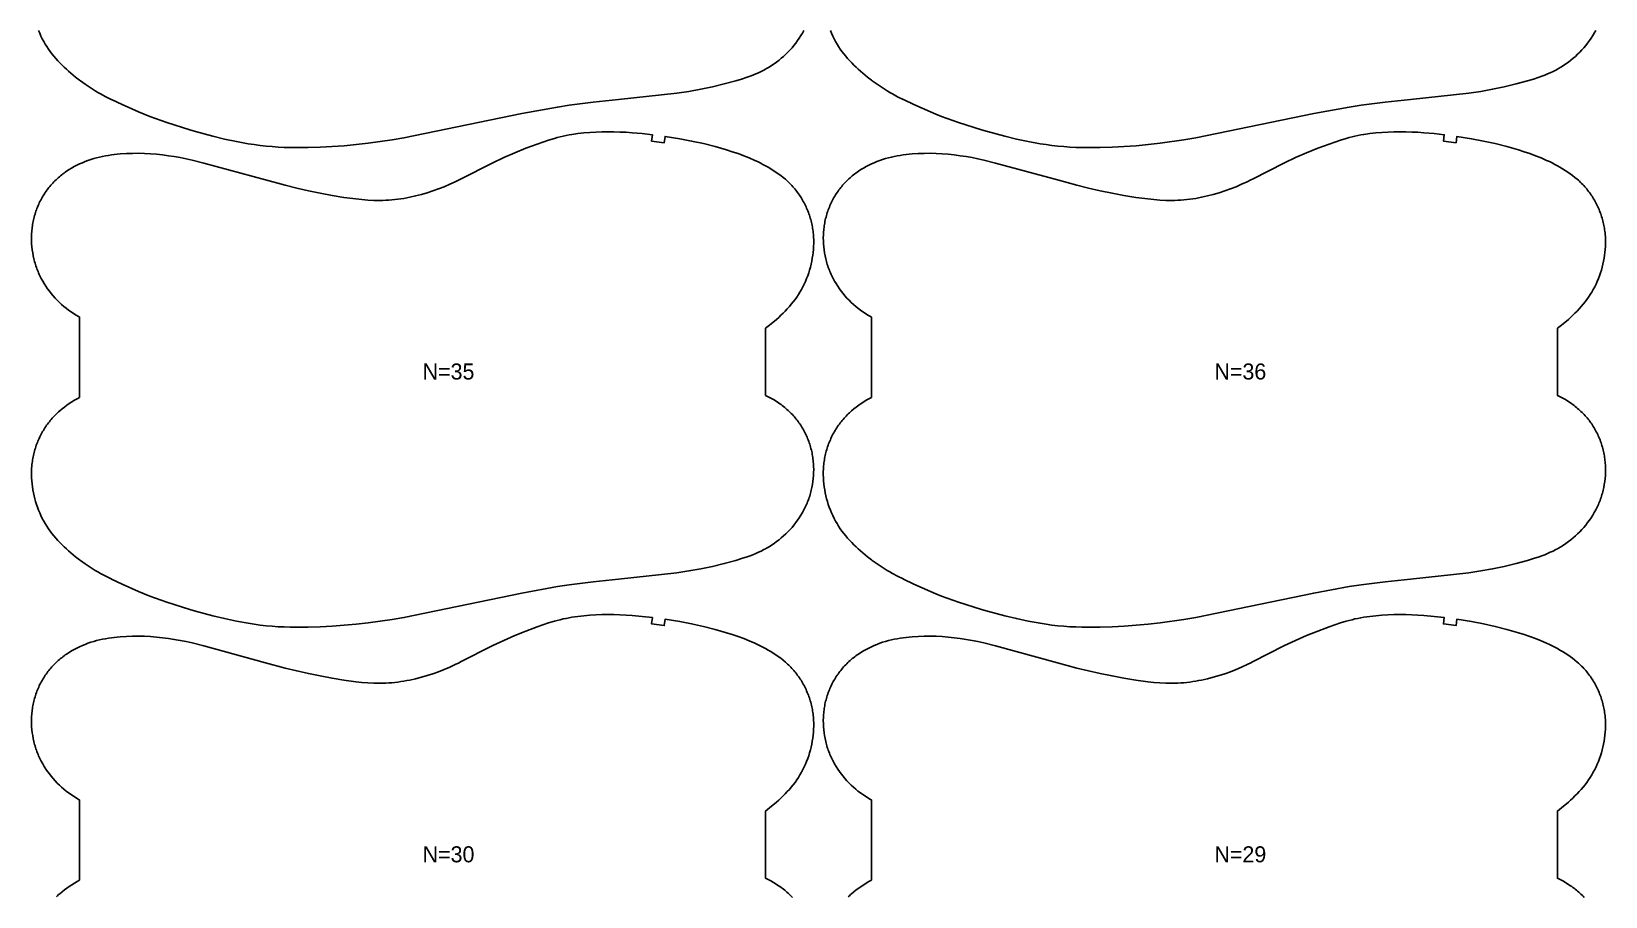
# Model space of a CAD drawing. Header units: inches. Extents: x 0 to 1973, y 0 to 1058.
# Drawn here: x 494.4 to 985.3, y 519.1 to 788.7 of the extents above; entities that cross this region are included whole.
import ezdxf

# ---------------------------------------------------------------- set-up
doc = ezdxf.new("R2010")
doc.units = ezdxf.units.IN

msp = doc.modelspace()

# ---------------------------------------------------------------- linework, layer by layer
at = {"layer": '1'}
for points in [[(735.3273, 789.0557), (734.8772, 788.232), (734.3994, 787.4238), (733.8947, 786.6319), (733.3642, 785.857), (732.8087, 785.0998), (732.2292, 784.3611), (731.6264, 783.6414), (731.0011, 782.9413), (730.3539, 782.2614), (729.6856, 781.6022), (728.9969, 780.9644), (728.2885, 780.3484), (727.5611, 779.7549), (726.8155, 779.1843), (726.0525, 778.637), (725.2732, 778.1132), (724.4784, 777.6131), (723.6691, 777.1371), (723.3812, 776.979), (722.8462, 776.6853), (722.0106, 776.2581), (721.1633, 775.8555), (720.3053, 775.4776), (719.4376, 775.1224), (718.5615, 774.7878), (717.678, 774.4714), (715.8936, 773.8846), (714.0935, 773.344), (710.4707, 772.3528), (706.8221, 771.4701), (703.148, 770.6941), (699.4514, 770.0345), (695.7362, 769.4947), (677.5161, 767.5), (669.6072, 766.6341), (662.1517, 765.7389), (658.4425, 765.1584), (647.361, 763.1356), (610.5934, 755.5098), (606.8894, 754.895), (599.4507, 753.8612), (595.7198, 753.4382), (591.9806, 753.0961), (588.2349, 752.8327), (584.4849, 752.6436), (580.7316, 752.53), (576.9763, 752.5), (575.0989, 752.5254), (573.2225, 752.5838), (571.3477, 752.6788), (569.4751, 752.8119), (567.6058, 752.9839), (565.7406, 753.1953), (563.8802, 753.4463), (562.025, 753.7344), (558.3307, 754.4085), (554.6588, 755.1935), (551.0083, 756.0725), (545.6162, 757.528), (543.769, 758.068), (536.6119, 760.3419), (533.0624, 761.5707), (531.3019, 762.2225), (529.5558, 762.9095), (527.826, 763.6359), (522.6942, 765.9585), (519.398, 767.5), (519.2904, 767.5503), (517.6086, 768.3839), (515.9526, 769.2645), (515.1369, 769.7271), (514.3298, 770.205), (512.7412, 771.2038), (511.1857, 772.2554), (509.6625, 773.3545), (509.42, 773.5404), (508.1717, 774.4973), (506.7183, 775.6862), (506.0073, 776.2992), (505.3079, 776.9253), (504.6208, 777.5649), (503.9466, 778.2186), (503.2863, 778.8868), (502.6414, 779.57), (502.0134, 780.2684), (501.404, 780.9825), (500.8147, 781.7126), (500.2473, 782.4591), (499.7032, 783.2223), (499.1842, 784.0025), (498.6915, 784.8), (498.2254, 785.6138), (497.7858, 786.4428), (497.3726, 787.2858), (496.986, 788.1418), (496.6256, 789.0095)], [(982.2873, 789.0557), (981.8372, 788.232), (981.3594, 787.4238), (980.8547, 786.6319), (980.3242, 785.857), (979.7687, 785.0998), (979.1892, 784.3611), (978.5864, 783.6414), (977.9611, 782.9413), (977.3139, 782.2614), (976.6456, 781.6022), (975.9569, 780.9644), (975.2485, 780.3484), (974.5211, 779.7549), (973.7755, 779.1843), (973.0125, 778.637), (972.2332, 778.1132), (971.4384, 777.6131), (970.6291, 777.1371), (970.3412, 776.979), (969.8062, 776.6853), (968.9706, 776.2581), (968.1233, 775.8555), (967.2653, 775.4776), (966.3976, 775.1224), (965.5215, 774.7878), (964.638, 774.4714), (962.8536, 773.8846), (961.0535, 773.344), (957.4307, 772.3528), (953.7821, 771.4701), (950.108, 770.6941), (946.4114, 770.0345), (942.6962, 769.4947), (924.4761, 767.5), (916.5672, 766.6341), (909.1117, 765.7389), (905.4025, 765.1584), (894.321, 763.1356), (857.5534, 755.5098), (853.8494, 754.895), (846.4107, 753.8612), (842.6798, 753.4382), (838.9406, 753.0961), (835.1949, 752.8327), (831.4449, 752.6436), (827.6916, 752.53), (823.9363, 752.5), (822.0589, 752.5254), (820.1825, 752.5838), (818.3077, 752.6788), (816.4351, 752.8119), (814.5658, 752.9839), (812.7006, 753.1953), (810.8402, 753.4463), (808.985, 753.7344), (805.2907, 754.4085), (801.6188, 755.1935), (797.9683, 756.0725), (792.5762, 757.528), (790.729, 758.068), (783.5719, 760.3419), (780.0224, 761.5707), (778.2619, 762.2225), (776.5158, 762.9095), (774.786, 763.6359), (769.6542, 765.9585), (766.358, 767.5), (766.2504, 767.5503), (764.5686, 768.3839), (762.9126, 769.2645), (762.0969, 769.7271), (761.2898, 770.205), (759.7012, 771.2038), (758.1457, 772.2554), (756.6225, 773.3545), (756.38, 773.5404), (755.1317, 774.4973), (753.6783, 775.6862), (752.9673, 776.2992), (752.2679, 776.9253), (751.5808, 777.5649), (750.9066, 778.2186), (750.2463, 778.8868), (749.6014, 779.57), (748.9734, 780.2684), (748.364, 780.9825), (747.7747, 781.7126), (747.2073, 782.4591), (746.6632, 783.2223), (746.1442, 784.0025), (745.6515, 784.8), (745.1854, 785.6138), (744.7458, 786.4428), (744.3326, 787.2858), (743.946, 788.1418), (743.5856, 789.0095)], [(502.2009, 519.0021), (502.541, 519.3242), (502.887, 519.6401), (503.2386, 519.9499), (503.9577, 520.5517), (504.6964, 521.1305), (505.4528, 521.6873), (506.225, 522.2232), (507.0111, 522.7391), (507.8092, 523.2359), (508.6175, 523.7147), (509.42, 524.1673), (509.42, 549.1575), (509.1321, 549.3155), (508.3228, 549.7915), (507.528, 550.2916), (506.7486, 550.8154), (505.9857, 551.3627), (505.2401, 551.9333), (504.5127, 552.5268), (503.8043, 553.1428), (503.1155, 553.7806), (502.4472, 554.4398), (501.8001, 555.1197), (501.1747, 555.8198), (500.572, 556.5395), (499.9924, 557.2782), (499.437, 558.0354), (498.9064, 558.8103), (498.4017, 559.6023), (497.9239, 560.4104), (497.4739, 561.2341), (497.0525, 562.0726), (496.853, 562.4972), (496.6609, 562.9251), (496.4765, 563.3564), (496.2999, 563.7909), (496.1312, 564.2286), (495.9704, 564.6692), (495.8174, 565.1127), (495.6724, 565.5589), (495.5353, 566.0076), (495.4061, 566.4587), (495.2849, 566.9121), (495.1715, 567.3675), (494.9686, 568.2842), (494.7975, 569.2075), (494.6581, 570.1362), (494.5506, 571.0692), (494.4749, 572.0053), (494.4313, 572.9434), (494.42, 573.8822), (494.4413, 574.8208), (494.4642, 575.2896), (494.4953, 575.7578), (494.5347, 576.2255), (494.5823, 576.6923), (494.6383, 577.1582), (494.7026, 577.6231), (494.7753, 578.0867), (494.8564, 578.5489), (494.9459, 579.0097), (495.0439, 579.4687), (495.1502, 579.926), (495.2649, 580.3812), (495.3879, 580.8342), (495.5193, 581.2849), (495.659, 581.733), (495.807, 582.1785), (495.9633, 582.6211), (496.1278, 583.0606), (496.3005, 583.497), (496.4815, 583.9299), (496.6707, 584.3593), (496.8681, 584.785), (497.0736, 585.2068), (497.2872, 585.6246), (497.509, 586.0381), (497.7388, 586.4473), (497.9765, 586.8519), (498.2219, 587.252), (498.475, 587.6472), (498.7357, 588.0375), (499.0038, 588.4228), (499.2792, 588.8029), (499.5619, 589.1777), (499.8516, 589.5471), (500.1483, 589.9108), (500.4518, 590.2688), (500.7622, 590.621), (501.0791, 590.9671), (501.4026, 591.3072), (501.7324, 591.6409), (502.0686, 591.9683), (502.4108, 592.2892), (502.7591, 592.6037), (503.1131, 592.9116), (503.4727, 593.213), (503.8378, 593.5079), (504.2082, 593.7962), (504.5837, 594.0779), (504.9642, 594.3529), (505.3494, 594.6213), (506.1337, 595.1379), (506.9351, 595.6274), (507.7523, 596.0896), (508.5841, 596.5244), (509.4294, 596.932), (510.2872, 597.3127), (511.1563, 597.6667), (512.0358, 597.9944), (512.9246, 598.2961), (513.8217, 598.572), (514.7261, 598.8225), (515.6367, 599.0481), (516.5529, 599.2498), (517.4739, 599.429), (518.3992, 599.5868), (519.3281, 599.7246), (520.2599, 599.8436), (522.1296, 600.0304), (524.0037, 600.1558), (525.88, 600.2225), (527.757, 600.2314), (529.6332, 600.1839), (531.5073, 600.0813), (533.3782, 599.9276), (535.2452, 599.7269), (537.1075, 599.4837), (538.9643, 599.2012), (540.8144, 598.8798), (542.6569, 598.5186), (544.4906, 598.117), (548.1323, 597.205), (567.4383, 591.9409), (573.4921, 590.2902), (577.138, 589.3913), (580.7999, 588.5601), (584.4778, 587.8029), (588.1694, 587.1163), (591.8734, 586.5026), (595.5939, 585.9963), (597.4618, 585.7976), (599.3338, 585.647), (601.2086, 585.5549), (602.1465, 585.5342), (603.0846, 585.532), (604.0227, 585.5495), (604.9603, 585.5866), (605.8972, 585.6428), (606.8329, 585.7178), (607.7671, 585.8112), (608.6993, 585.9227), (609.6293, 586.0519), (610.5567, 586.1983), (611.481, 586.3617), (612.4022, 586.5415), (614.2346, 586.9486), (616.053, 587.4158), (617.8564, 587.9395), (619.6436, 588.5163), (621.4127, 589.146), (623.1616, 589.8287), (624.8881, 590.5644), (626.5916, 591.3514), (627.7924, 591.9409), (628.2766, 592.1786), (638.3037, 597.3141), (641.711, 598.8911), (645.16, 600.3764), (648.6392, 601.7877), (652.1512, 603.117), (653.9218, 603.7446), (655.7043, 604.336), (657.5011, 604.8787), (658.4055, 605.128), (659.3143, 605.3605), (660.2277, 605.5751), (661.1452, 605.7719), (662.0666, 605.9513), (662.9913, 606.1138), (664.849, 606.39), (666.7148, 606.6041), (668.5857, 606.7603), (670.46, 606.8644), (672.3366, 606.9225), (674.2143, 606.9409), (676.0919, 606.9245), (677.9687, 606.8737), (679.8441, 606.7879), (681.7172, 606.6663), (684.9064, 606.3795), (688.0885, 606.0149), (687.8426, 604.0301), (691.7716, 603.5084), (692.0537, 605.4884), (696.6122, 604.7713), (700.3012, 604.0712), (703.9673, 603.2599), (707.6064, 602.3362), (711.2143, 601.2957), (713.0049, 600.729), (714.7831, 600.1258), (716.5457, 599.4798), (718.2892, 598.7849), (720.0098, 598.0354), (720.8603, 597.6387), (721.7035, 597.2266), (722.5388, 596.7987), (723.3657, 596.3544), (724.1836, 595.8931), (724.992, 595.4143), (725.7901, 594.9175), (726.5762, 594.4016), (727.3483, 593.8657), (728.1047, 593.3089), (728.8434, 592.7301), (729.5625, 592.1283), (729.9141, 591.8185), (730.2601, 591.5026), (730.6003, 591.1805), (730.9343, 590.852), (731.2621, 590.5171), (731.5834, 590.1758), (731.8983, 589.8284), (732.2066, 589.475), (732.5082, 589.1158), (732.8032, 588.7509), (733.0913, 588.3804), (733.3726, 588.0045), (733.647, 587.6235), (733.9143, 587.2374), (734.1745, 586.8463), (734.4275, 586.4506), (734.6733, 586.0502), (734.9118, 585.6455), (735.1428, 585.2364), (735.3664, 584.8233), (735.5824, 584.4062), (735.7908, 583.9852), (735.9915, 583.5607), (736.1844, 583.1325), (736.3696, 582.7011), (736.5469, 582.2663), (736.7163, 581.8285), (736.8777, 581.3878), (737.0311, 580.9442), (737.1765, 580.498), (737.3137, 580.0492), (737.4427, 579.5981), (737.5634, 579.1447), (737.6758, 578.6893), (737.7799, 578.2319), (737.8756, 577.7727), (737.9627, 577.3119), (738.0415, 576.8495), (738.1119, 576.3858), (738.174, 575.9208), (738.2279, 575.4548), (738.2737, 574.9878), (738.3411, 574.0517), (738.3767, 573.1135), (738.3812, 572.1745), (738.3549, 571.2358), (738.2985, 570.2985), (738.2125, 569.3637), (738.0973, 568.4323), (737.9534, 567.505), (737.7811, 566.5824), (737.581, 565.6653), (737.3533, 564.7544), (737.0986, 563.8504), (736.8172, 562.9541), (736.5095, 562.0662), (736.1755, 561.1879), (735.8152, 560.3202), (735.4285, 559.4642), (735.0154, 558.6212), (734.5758, 557.7922), (734.1097, 556.9784), (733.617, 556.1809), (733.0979, 555.4007), (732.5539, 554.6375), (731.9864, 553.891), (731.3972, 553.1609), (730.7877, 552.4468), (730.1598, 551.7484), (729.5148, 551.0652), (728.8545, 550.397), (728.1804, 549.7433), (727.4932, 549.1037), (726.7938, 548.4776), (724.6294, 546.6757), (724.6294, 546.6757), (723.3812, 545.7188), (723.3812, 524.7491), (724.217, 524.346), (725.0488, 523.9112), (725.8661, 523.449), (726.6675, 522.9595), (727.4517, 522.4429), (727.837, 522.1745), (728.2175, 521.8995), (728.593, 521.6178), (728.9634, 521.3295), (729.3285, 521.0346), (729.6881, 520.7332), (730.0421, 520.4252), (730.3903, 520.1108), (730.7326, 519.7899), (731.0687, 519.4625), (731.3986, 519.1288), (731.7221, 518.7887)], [(749.1609, 519.0021), (749.501, 519.3242), (749.847, 519.6401), (750.1986, 519.9499), (750.9177, 520.5517), (751.6564, 521.1305), (752.4128, 521.6873), (753.185, 522.2232), (753.9711, 522.7391), (754.7692, 523.2359), (755.5775, 523.7147), (756.38, 524.1673), (756.38, 549.1575), (756.0921, 549.3155), (755.2828, 549.7915), (754.488, 550.2916), (753.7086, 550.8154), (752.9457, 551.3627), (752.2001, 551.9333), (751.4727, 552.5268), (750.7643, 553.1428), (750.0755, 553.7806), (749.4072, 554.4398), (748.7601, 555.1197), (748.1347, 555.8198), (747.532, 556.5395), (746.9524, 557.2782), (746.397, 558.0354), (745.8664, 558.8103), (745.3617, 559.6023), (744.8839, 560.4104), (744.4339, 561.2341), (744.0125, 562.0726), (743.813, 562.4972), (743.6209, 562.9251), (743.4365, 563.3564), (743.2599, 563.7909), (743.0912, 564.2286), (742.9304, 564.6692), (742.7774, 565.1127), (742.6324, 565.5589), (742.4953, 566.0076), (742.3661, 566.4587), (742.2449, 566.9121), (742.1315, 567.3675), (741.9286, 568.2842), (741.7575, 569.2075), (741.6181, 570.1362), (741.5106, 571.0692), (741.4349, 572.0053), (741.3913, 572.9434), (741.38, 573.8822), (741.4013, 574.8208), (741.4242, 575.2896), (741.4553, 575.7578), (741.4947, 576.2255), (741.5423, 576.6923), (741.5983, 577.1582), (741.6626, 577.6231), (741.7353, 578.0867), (741.8164, 578.5489), (741.9059, 579.0097), (742.0039, 579.4687), (742.1102, 579.926), (742.2249, 580.3812), (742.3479, 580.8342), (742.4793, 581.2849), (742.619, 581.733), (742.767, 582.1785), (742.9233, 582.6211), (743.0878, 583.0606), (743.2605, 583.497), (743.4415, 583.9299), (743.6307, 584.3593), (743.8281, 584.785), (744.0336, 585.2068), (744.2472, 585.6246), (744.469, 586.0381), (744.6988, 586.4473), (744.9365, 586.8519), (745.1819, 587.252), (745.435, 587.6472), (745.6957, 588.0375), (745.9638, 588.4228), (746.2392, 588.8029), (746.5219, 589.1777), (746.8116, 589.5471), (747.1083, 589.9108), (747.4118, 590.2688), (747.7222, 590.621), (748.0391, 590.9671), (748.3626, 591.3072), (748.6924, 591.6409), (749.0286, 591.9683), (749.3708, 592.2892), (749.7191, 592.6037), (750.0731, 592.9116), (750.4327, 593.213), (750.7978, 593.5079), (751.1682, 593.7962), (751.5437, 594.0779), (751.9242, 594.3529), (752.3094, 594.6213), (753.0937, 595.1379), (753.8951, 595.6274), (754.7123, 596.0896), (755.5441, 596.5244), (756.3894, 596.932), (757.2472, 597.3127), (758.1163, 597.6667), (758.9958, 597.9944), (759.8846, 598.2961), (760.7817, 598.572), (761.6861, 598.8225), (762.5967, 599.0481), (763.5129, 599.2498), (764.4339, 599.429), (765.3592, 599.5868), (766.2881, 599.7246), (767.2199, 599.8436), (769.0896, 600.0304), (770.9637, 600.1558), (772.84, 600.2225), (774.717, 600.2314), (776.5932, 600.1839), (778.4673, 600.0813), (780.3382, 599.9276), (782.2052, 599.7269), (784.0675, 599.4837), (785.9243, 599.2012), (787.7744, 598.8798), (789.6169, 598.5186), (791.4506, 598.117), (795.0923, 597.205), (814.3983, 591.9409), (820.4521, 590.2902), (824.098, 589.3913), (827.7599, 588.5601), (831.4378, 587.8029), (835.1294, 587.1163), (838.8334, 586.5026), (842.5539, 585.9963), (844.4218, 585.7976), (846.2938, 585.647), (848.1686, 585.5549), (849.1065, 585.5342), (850.0446, 585.532), (850.9827, 585.5495), (851.9203, 585.5866), (852.8572, 585.6428), (853.7929, 585.7178), (854.7271, 585.8112), (855.6593, 585.9227), (856.5893, 586.0519), (857.5167, 586.1983), (858.441, 586.3617), (859.3622, 586.5415), (861.1946, 586.9486), (863.013, 587.4158), (864.8164, 587.9395), (866.6036, 588.5163), (868.3727, 589.146), (870.1216, 589.8287), (871.8481, 590.5644), (873.5516, 591.3514), (874.7524, 591.9409), (875.2366, 592.1786), (885.2637, 597.3141), (888.671, 598.8911), (892.12, 600.3764), (895.5992, 601.7877), (899.1112, 603.117), (900.8818, 603.7446), (902.6643, 604.336), (904.4611, 604.8787), (905.3655, 605.128), (906.2743, 605.3605), (907.1877, 605.5751), (908.1052, 605.7719), (909.0266, 605.9513), (909.9513, 606.1138), (911.809, 606.39), (913.6748, 606.6041), (915.5457, 606.7603), (917.42, 606.8644), (919.2966, 606.9225), (921.1743, 606.9409), (923.0519, 606.9245), (924.9287, 606.8737), (926.8041, 606.7879), (928.6772, 606.6663), (931.8664, 606.3795), (935.0485, 606.0149), (934.8026, 604.0301), (938.7316, 603.5084), (939.0137, 605.4884), (943.5722, 604.7713), (947.2612, 604.0712), (950.9273, 603.2599), (954.5664, 602.3362), (958.1743, 601.2957), (959.9649, 600.729), (961.7431, 600.1258), (963.5057, 599.4798), (965.2492, 598.7849), (966.9698, 598.0354), (967.8203, 597.6387), (968.6635, 597.2266), (969.4988, 596.7987), (970.3257, 596.3544), (971.1436, 595.8931), (971.952, 595.4143), (972.7501, 594.9175), (973.5362, 594.4016), (974.3083, 593.8657), (975.0647, 593.3089), (975.8034, 592.7301), (976.5225, 592.1283), (976.8741, 591.8185), (977.2201, 591.5026), (977.5603, 591.1805), (977.8943, 590.852), (978.2221, 590.5171), (978.5434, 590.1758), (978.8583, 589.8284), (979.1666, 589.475), (979.4682, 589.1158), (979.7632, 588.7509), (980.0513, 588.3804), (980.3326, 588.0045), (980.607, 587.6235), (980.8743, 587.2374), (981.1345, 586.8463), (981.3875, 586.4506), (981.6333, 586.0502), (981.8718, 585.6455), (982.1028, 585.2364), (982.3264, 584.8233), (982.5424, 584.4062), (982.7508, 583.9852), (982.9515, 583.5607), (983.1444, 583.1325), (983.3296, 582.7011), (983.5069, 582.2663), (983.6763, 581.8285), (983.8377, 581.3878), (983.9911, 580.9442), (984.1365, 580.498), (984.2737, 580.0492), (984.4027, 579.5981), (984.5234, 579.1447), (984.6358, 578.6893), (984.7399, 578.2319), (984.8356, 577.7727), (984.9227, 577.3119), (985.0015, 576.8495), (985.0719, 576.3858), (985.134, 575.9208), (985.1879, 575.4548), (985.2337, 574.9878), (985.3011, 574.0517), (985.3367, 573.1135), (985.3412, 572.1745), (985.3149, 571.2358), (985.2585, 570.2985), (985.1725, 569.3637), (985.0573, 568.4323), (984.9134, 567.505), (984.7411, 566.5824), (984.541, 565.6653), (984.3133, 564.7544), (984.0586, 563.8504), (983.7772, 562.9541), (983.4695, 562.0662), (983.1355, 561.1879), (982.7752, 560.3202), (982.3885, 559.4642), (981.9754, 558.6212), (981.5358, 557.7922), (981.0697, 556.9784), (980.577, 556.1809), (980.0579, 555.4007), (979.5139, 554.6375), (978.9464, 553.891), (978.3572, 553.1609), (977.7477, 552.4468), (977.1198, 551.7484), (976.4748, 551.0652), (975.8145, 550.397), (975.1404, 549.7433), (974.4532, 549.1037), (973.7538, 548.4776), (971.5894, 546.6757), (971.5894, 546.6757), (970.3412, 545.7188), (970.3412, 524.7491), (971.177, 524.346), (972.0088, 523.9112), (972.8261, 523.449), (973.6275, 522.9595), (974.4117, 522.4429), (974.797, 522.1745), (975.1775, 521.8995), (975.553, 521.6178), (975.9234, 521.3295), (976.2885, 521.0346), (976.6481, 520.7332), (977.0021, 520.4252), (977.3503, 520.1108), (977.6926, 519.7899), (978.0287, 519.4625), (978.3586, 519.1288), (978.6821, 518.7887)]]:
    msp.add_lwpolyline(points, dxfattribs=at)
for points in [[(724.6294, 697.1757), (723.3812, 696.2188), (723.3812, 675.2491), (724.217, 674.846), (725.0488, 674.4112), (725.8661, 673.949), (726.6675, 673.4595), (727.4517, 672.9429), (727.837, 672.6745), (728.2175, 672.3995), (728.593, 672.1178), (728.9634, 671.8295), (729.3285, 671.5346), (729.6881, 671.2332), (730.0421, 670.9252), (730.3903, 670.6108), (730.7326, 670.2899), (731.0687, 669.9625), (731.3986, 669.6288), (731.7221, 669.2887), (732.039, 668.9426), (732.3493, 668.5904), (732.6529, 668.2324), (732.9496, 667.8687), (733.2393, 667.4993), (733.5219, 667.1245), (733.7973, 666.7444), (734.0654, 666.3591), (734.3261, 665.9688), (734.5792, 665.5736), (734.8247, 665.1735), (735.0624, 664.7689), (735.2921, 664.3597), (735.5139, 663.9462), (735.7276, 663.5284), (735.9331, 663.1066), (736.1305, 662.6809), (736.3196, 662.2515), (736.5006, 661.8186), (736.6734, 661.3822), (736.8379, 660.9427), (736.9942, 660.5001), (737.1422, 660.0546), (737.2819, 659.6065), (737.4132, 659.1558), (737.5363, 658.7028), (737.651, 658.2476), (737.7573, 657.7903), (737.8552, 657.3313), (737.9447, 656.8705), (738.0258, 656.4083), (738.0985, 655.9447), (738.1628, 655.4798), (738.2188, 655.0139), (738.2665, 654.5471), (738.3059, 654.0794), (738.337, 653.6112), (738.3599, 653.1424), (738.3812, 652.2038), (738.3699, 651.265), (738.3263, 650.3269), (738.2506, 649.3908), (738.143, 648.4578), (738.0037, 647.5291), (737.8325, 646.6058), (737.6296, 645.6891), (737.5163, 645.2337), (737.395, 644.7803), (737.2658, 644.3292), (737.1287, 643.8805), (736.9837, 643.4343), (736.8308, 642.9908), (736.67, 642.5502), (736.5012, 642.1125), (736.3246, 641.678), (736.1402, 641.2467), (735.9482, 640.8188), (735.7486, 640.3942), (735.3273, 639.5557), (734.8772, 638.732), (734.3994, 637.9238), (733.8947, 637.1319), (733.3642, 636.357), (732.8087, 635.5998), (732.2292, 634.8611), (731.6264, 634.1414), (731.0011, 633.4413), (730.3539, 632.7614), (729.6856, 632.1022), (728.9969, 631.4644), (728.2885, 630.8484), (727.5611, 630.2549), (726.8155, 629.6843), (726.0525, 629.137), (725.2732, 628.6132), (724.4784, 628.1131), (723.6691, 627.6371), (723.3812, 627.479), (722.8462, 627.1853), (722.0106, 626.7581), (721.1633, 626.3555), (720.3053, 625.9776), (719.4376, 625.6224), (718.5615, 625.2878), (717.678, 624.9714), (715.8936, 624.3846), (714.0935, 623.844), (710.4707, 622.8528), (706.8221, 621.9701), (703.148, 621.1941), (699.4514, 620.5345), (695.7362, 619.9947), (677.5161, 618), (669.6072, 617.1341), (662.1517, 616.2389), (658.4425, 615.6584), (647.361, 613.6356), (610.5934, 606.0098), (606.8894, 605.395), (599.4507, 604.3612), (595.7198, 603.9382), (591.9806, 603.5961), (588.2349, 603.3327), (584.4849, 603.1436), (580.7316, 603.03), (576.9763, 603), (575.0989, 603.0254), (573.2225, 603.0838), (571.3477, 603.1788), (569.4751, 603.3119), (567.6058, 603.4839), (565.7406, 603.6953), (563.8802, 603.9463), (562.025, 604.2344), (558.3307, 604.9085), (554.6588, 605.6935), (551.0083, 606.5725), (545.6162, 608.028), (543.769, 608.568), (536.6119, 610.8419), (533.0624, 612.0707), (531.3019, 612.7225), (529.5558, 613.4095), (527.826, 614.1359), (522.6942, 616.4585), (519.398, 618), (519.2904, 618.0503), (517.6086, 618.8839), (515.9526, 619.7645), (515.1369, 620.2271), (514.3298, 620.705), (512.7412, 621.7038), (511.1857, 622.7554), (509.6625, 623.8545), (509.42, 624.0404), (508.1717, 624.9973), (506.7183, 626.1862), (506.0073, 626.7992), (505.3079, 627.4253), (504.6208, 628.0649), (503.9466, 628.7186), (503.2863, 629.3868), (502.6414, 630.07), (502.0134, 630.7684), (501.404, 631.4825), (500.8147, 632.2126), (500.2473, 632.9591), (499.7032, 633.7223), (499.1842, 634.5025), (498.6915, 635.3), (498.2254, 636.1138), (497.7858, 636.9428), (497.3726, 637.7858), (496.986, 638.6418), (496.6256, 639.5095), (496.2917, 640.3878), (495.984, 641.2757), (495.7026, 642.172), (495.4479, 643.076), (495.2202, 643.9869), (495.02, 644.904), (494.8478, 645.8266), (494.7038, 646.7539), (494.5887, 647.6853), (494.5027, 648.6201), (494.4463, 649.5574), (494.42, 650.4961), (494.4244, 651.4351), (494.46, 652.3733), (494.5274, 653.3094), (494.5732, 653.7764), (494.6271, 654.2424), (494.6893, 654.7074), (494.7597, 655.1711), (494.8384, 655.6335), (494.9256, 656.0943), (495.0212, 656.5535), (495.1253, 657.0109), (495.2377, 657.4663), (495.3585, 657.9197), (495.4875, 658.3708), (495.6247, 658.8196), (495.77, 659.2658), (495.9234, 659.7094), (496.0849, 660.1501), (496.2543, 660.5879), (496.4316, 661.0227), (496.6167, 661.4541), (496.8097, 661.8823), (497.0104, 662.3068), (497.2188, 662.7278), (497.4348, 663.1449), (497.6583, 663.558), (497.8894, 663.9671), (498.1278, 664.3718), (498.3736, 664.7722), (498.6266, 665.1679), (498.8869, 665.559), (499.1542, 665.9451), (499.4285, 666.3261), (499.7098, 666.702), (499.998, 667.0724), (500.2929, 667.4374), (500.5946, 667.7966), (500.9029, 668.15), (501.2177, 668.4974), (501.5391, 668.8387), (501.8668, 669.1736), (502.2009, 669.5021), (502.541, 669.8242), (502.887, 670.1401), (503.2386, 670.4499), (503.9577, 671.0517), (504.6964, 671.6305), (505.4528, 672.1873), (506.225, 672.7232), (507.0111, 673.2391), (507.8092, 673.7359), (508.6175, 674.2147), (509.42, 674.6673), (509.42, 699.6575), (509.1321, 699.8155), (508.3228, 700.2915), (507.528, 700.7916), (506.7486, 701.3154), (505.9857, 701.8627), (505.2401, 702.4333), (504.5127, 703.0268), (503.8043, 703.6428), (503.1155, 704.2806), (502.4472, 704.9398), (501.8001, 705.6197), (501.1747, 706.3198), (500.572, 707.0395), (499.9924, 707.7782), (499.437, 708.5354), (498.9064, 709.3103), (498.4017, 710.1023), (497.9239, 710.9104), (497.4739, 711.7341), (497.0525, 712.5726), (496.853, 712.9972), (496.6609, 713.4251), (496.4765, 713.8564), (496.2999, 714.2909), (496.1312, 714.7286), (495.9704, 715.1692), (495.8174, 715.6127), (495.6724, 716.0589), (495.5353, 716.5076), (495.4061, 716.9587), (495.2849, 717.4121), (495.1715, 717.8675), (494.9686, 718.7842), (494.7975, 719.7075), (494.6581, 720.6362), (494.5506, 721.5692), (494.4749, 722.5053), (494.4313, 723.4434), (494.42, 724.3822), (494.4413, 725.3208), (494.4642, 725.7896), (494.4953, 726.2578), (494.5347, 726.7255), (494.5823, 727.1923), (494.6383, 727.6582), (494.7026, 728.1231), (494.7753, 728.5867), (494.8564, 729.0489), (494.9459, 729.5097), (495.0439, 729.9687), (495.1502, 730.426), (495.2649, 730.8812), (495.3879, 731.3342), (495.5193, 731.7849), (495.659, 732.233), (495.807, 732.6785), (495.9633, 733.1211), (496.1278, 733.5606), (496.3005, 733.997), (496.4815, 734.4299), (496.6707, 734.8593), (496.8681, 735.285), (497.0736, 735.7068), (497.2872, 736.1246), (497.509, 736.5381), (497.7388, 736.9473), (497.9765, 737.3519), (498.2219, 737.752), (498.475, 738.1472), (498.7357, 738.5375), (499.0038, 738.9228), (499.2792, 739.3029), (499.5619, 739.6777), (499.8516, 740.0471), (500.1483, 740.4108), (500.4518, 740.7688), (500.7622, 741.121), (501.0791, 741.4671), (501.4026, 741.8072), (501.7324, 742.1409), (502.0686, 742.4683), (502.4108, 742.7892), (502.7591, 743.1037), (503.1131, 743.4116), (503.4727, 743.713), (503.8378, 744.0079), (504.2082, 744.2962), (504.5837, 744.5779), (504.9642, 744.8529), (505.3494, 745.1213), (506.1337, 745.6379), (506.9351, 746.1274), (507.7523, 746.5896), (508.5841, 747.0244), (509.4294, 747.432), (510.2872, 747.8127), (511.1563, 748.1667), (512.0358, 748.4944), (512.9246, 748.7961), (513.8217, 749.072), (514.7261, 749.3225), (515.6367, 749.5481), (516.5529, 749.7498), (517.4739, 749.929), (518.3992, 750.0868), (519.3281, 750.2246), (520.2599, 750.3436), (522.1296, 750.5304), (524.0037, 750.6558), (525.88, 750.7225), (527.757, 750.7314), (529.6332, 750.6839), (531.5073, 750.5813), (533.3782, 750.4276), (535.2452, 750.2269), (537.1075, 749.9837), (538.9643, 749.7012), (540.8144, 749.3798), (542.6569, 749.0186), (544.4906, 748.617), (548.1323, 747.705), (567.4383, 742.4409), (573.4921, 740.7902), (577.138, 739.8913), (580.7999, 739.0601), (584.4778, 738.3029), (588.1694, 737.6163), (591.8734, 737.0026), (595.5939, 736.4963), (597.4618, 736.2976), (599.3338, 736.147), (601.2086, 736.0549), (602.1465, 736.0342), (603.0846, 736.032), (604.0227, 736.0495), (604.9603, 736.0866), (605.8972, 736.1428), (606.8329, 736.2178), (607.7671, 736.3112), (608.6993, 736.4227), (609.6293, 736.5519), (610.5567, 736.6983), (611.481, 736.8617), (612.4022, 737.0415), (614.2346, 737.4486), (616.053, 737.9158), (617.8564, 738.4395), (619.6436, 739.0163), (621.4127, 739.646), (623.1616, 740.3287), (624.8881, 741.0644), (626.5916, 741.8514), (627.7924, 742.4409), (628.2766, 742.6786), (638.3037, 747.8141), (641.711, 749.3911), (645.16, 750.8764), (648.6392, 752.2877), (652.1512, 753.617), (653.9218, 754.2446), (655.7043, 754.836), (657.5011, 755.3787), (658.4055, 755.628), (659.3143, 755.8605), (660.2277, 756.0751), (661.1452, 756.2719), (662.0666, 756.4513), (662.9913, 756.6138), (664.849, 756.89), (666.7148, 757.1041), (668.5857, 757.2603), (670.46, 757.3644), (672.3366, 757.4225), (674.2143, 757.4409), (676.0919, 757.4245), (677.9687, 757.3737), (679.8441, 757.2879), (681.7172, 757.1663), (684.9064, 756.8795), (688.0885, 756.5149), (687.8426, 754.5301), (691.7716, 754.0084), (692.0537, 755.9884), (696.6122, 755.2713), (700.3012, 754.5712), (703.9673, 753.7599), (707.6064, 752.8362), (711.2143, 751.7957), (713.0049, 751.229), (714.7831, 750.6258), (716.5457, 749.9798), (718.2892, 749.2849), (720.0098, 748.5354), (720.8603, 748.1387), (721.7035, 747.7266), (722.5388, 747.2987), (723.3657, 746.8544), (724.1836, 746.3931), (724.992, 745.9143), (725.7901, 745.4175), (726.5762, 744.9016), (727.3483, 744.3657), (728.1047, 743.8089), (728.8434, 743.2301), (729.5625, 742.6283), (729.9141, 742.3185), (730.2601, 742.0026), (730.6003, 741.6805), (730.9343, 741.352), (731.2621, 741.0171), (731.5834, 740.6758), (731.8983, 740.3284), (732.2066, 739.975), (732.5082, 739.6158), (732.8032, 739.2509), (733.0913, 738.8804), (733.3726, 738.5045), (733.647, 738.1235), (733.9143, 737.7374), (734.1745, 737.3463), (734.4275, 736.9506), (734.6733, 736.5502), (734.9118, 736.1455), (735.1428, 735.7364), (735.3664, 735.3233), (735.5824, 734.9062), (735.7908, 734.4852), (735.9915, 734.0607), (736.1844, 733.6325), (736.3696, 733.2011), (736.5469, 732.7663), (736.7163, 732.3285), (736.8777, 731.8878), (737.0311, 731.4442), (737.1765, 730.998), (737.3137, 730.5492), (737.4427, 730.0981), (737.5634, 729.6447), (737.6758, 729.1893), (737.7799, 728.7319), (737.8756, 728.2727), (737.9627, 727.8119), (738.0415, 727.3495), (738.1119, 726.8858), (738.174, 726.4208), (738.2279, 725.9548), (738.2737, 725.4878), (738.3411, 724.5517), (738.3767, 723.6135), (738.3812, 722.6745), (738.3549, 721.7358), (738.2985, 720.7985), (738.2125, 719.8637), (738.0973, 718.9323), (737.9534, 718.005), (737.7811, 717.0824), (737.581, 716.1653), (737.3533, 715.2544), (737.0986, 714.3504), (736.8172, 713.4541), (736.5095, 712.5662), (736.1755, 711.6879), (735.8152, 710.8202), (735.4285, 709.9642), (735.0154, 709.1212), (734.5758, 708.2922), (734.1097, 707.4784), (733.617, 706.6809), (733.0979, 705.9007), (732.5539, 705.1375), (731.9864, 704.391), (731.3972, 703.6609), (730.7877, 702.9468), (730.1598, 702.2484), (729.5148, 701.5652), (728.8545, 700.897), (728.1804, 700.2433), (727.4932, 699.6037), (726.7938, 698.9776), (724.6294, 697.1757)], [(971.5894, 697.1757), (970.3412, 696.2188), (970.3412, 675.2491), (971.177, 674.846), (972.0088, 674.4112), (972.8261, 673.949), (973.6275, 673.4595), (974.4117, 672.9429), (974.797, 672.6745), (975.1775, 672.3995), (975.553, 672.1178), (975.9234, 671.8295), (976.2885, 671.5346), (976.6481, 671.2332), (977.0021, 670.9252), (977.3503, 670.6108), (977.6926, 670.2899), (978.0287, 669.9625), (978.3586, 669.6288), (978.6821, 669.2887), (978.999, 668.9426), (979.3093, 668.5904), (979.6129, 668.2324), (979.9096, 667.8687), (980.1993, 667.4993), (980.4819, 667.1245), (980.7573, 666.7444), (981.0254, 666.3591), (981.2861, 665.9688), (981.5392, 665.5736), (981.7847, 665.1735), (982.0224, 664.7689), (982.2521, 664.3597), (982.4739, 663.9462), (982.6876, 663.5284), (982.8931, 663.1066), (983.0905, 662.6809), (983.2796, 662.2515), (983.4606, 661.8186), (983.6334, 661.3822), (983.7979, 660.9427), (983.9542, 660.5001), (984.1022, 660.0546), (984.2419, 659.6065), (984.3732, 659.1558), (984.4963, 658.7028), (984.611, 658.2476), (984.7173, 657.7903), (984.8152, 657.3313), (984.9047, 656.8705), (984.9858, 656.4083), (985.0585, 655.9447), (985.1228, 655.4798), (985.1788, 655.0139), (985.2265, 654.5471), (985.2659, 654.0794), (985.297, 653.6112), (985.3199, 653.1424), (985.3412, 652.2038), (985.3299, 651.265), (985.2863, 650.3269), (985.2106, 649.3908), (985.103, 648.4578), (984.9637, 647.5291), (984.7925, 646.6058), (984.5896, 645.6891), (984.4763, 645.2337), (984.355, 644.7803), (984.2258, 644.3292), (984.0887, 643.8805), (983.9437, 643.4343), (983.7908, 642.9908), (983.63, 642.5502), (983.4612, 642.1125), (983.2846, 641.678), (983.1002, 641.2467), (982.9082, 640.8188), (982.7086, 640.3942), (982.2873, 639.5557), (981.8372, 638.732), (981.3594, 637.9238), (980.8547, 637.1319), (980.3242, 636.357), (979.7687, 635.5998), (979.1892, 634.8611), (978.5864, 634.1414), (977.9611, 633.4413), (977.3139, 632.7614), (976.6456, 632.1022), (975.9569, 631.4644), (975.2485, 630.8484), (974.5211, 630.2549), (973.7755, 629.6843), (973.0125, 629.137), (972.2332, 628.6132), (971.4384, 628.1131), (970.6291, 627.6371), (970.3412, 627.479), (969.8062, 627.1853), (968.9706, 626.7581), (968.1233, 626.3555), (967.2653, 625.9776), (966.3976, 625.6224), (965.5215, 625.2878), (964.638, 624.9714), (962.8536, 624.3846), (961.0535, 623.844), (957.4307, 622.8528), (953.7821, 621.9701), (950.108, 621.1941), (946.4114, 620.5345), (942.6962, 619.9947), (924.4761, 618), (916.5672, 617.1341), (909.1117, 616.2389), (905.4025, 615.6584), (894.321, 613.6356), (857.5534, 606.0098), (853.8494, 605.395), (846.4107, 604.3612), (842.6798, 603.9382), (838.9406, 603.5961), (835.1949, 603.3327), (831.4449, 603.1436), (827.6916, 603.03), (823.9363, 603), (822.0589, 603.0254), (820.1825, 603.0838), (818.3077, 603.1788), (816.4351, 603.3119), (814.5658, 603.4839), (812.7006, 603.6953), (810.8402, 603.9463), (808.985, 604.2344), (805.2907, 604.9085), (801.6188, 605.6935), (797.9683, 606.5725), (792.5762, 608.028), (790.729, 608.568), (783.5719, 610.8419), (780.0224, 612.0707), (778.2619, 612.7225), (776.5158, 613.4095), (774.786, 614.1359), (769.6542, 616.4585), (766.358, 618), (766.2504, 618.0503), (764.5686, 618.8839), (762.9126, 619.7645), (762.0969, 620.2271), (761.2898, 620.705), (759.7012, 621.7038), (758.1457, 622.7554), (756.6225, 623.8545), (756.38, 624.0404), (755.1317, 624.9973), (753.6783, 626.1862), (752.9673, 626.7992), (752.2679, 627.4253), (751.5808, 628.0649), (750.9066, 628.7186), (750.2463, 629.3868), (749.6014, 630.07), (748.9734, 630.7684), (748.364, 631.4825), (747.7747, 632.2126), (747.2073, 632.9591), (746.6632, 633.7223), (746.1442, 634.5025), (745.6515, 635.3), (745.1854, 636.1138), (744.7458, 636.9428), (744.3326, 637.7858), (743.946, 638.6418), (743.5856, 639.5095), (743.2517, 640.3878), (742.944, 641.2757), (742.6626, 642.172), (742.4079, 643.076), (742.1802, 643.9869), (741.98, 644.904), (741.8078, 645.8266), (741.6638, 646.7539), (741.5487, 647.6853), (741.4627, 648.6201), (741.4063, 649.5574), (741.38, 650.4961), (741.3844, 651.4351), (741.42, 652.3733), (741.4874, 653.3094), (741.5332, 653.7764), (741.5871, 654.2424), (741.6493, 654.7074), (741.7197, 655.1711), (741.7984, 655.6335), (741.8856, 656.0943), (741.9812, 656.5535), (742.0853, 657.0109), (742.1977, 657.4663), (742.3185, 657.9197), (742.4475, 658.3708), (742.5847, 658.8196), (742.73, 659.2658), (742.8834, 659.7094), (743.0449, 660.1501), (743.2143, 660.5879), (743.3916, 661.0227), (743.5767, 661.4541), (743.7697, 661.8823), (743.9704, 662.3068), (744.1788, 662.7278), (744.3948, 663.1449), (744.6183, 663.558), (744.8494, 663.9671), (745.0878, 664.3718), (745.3336, 664.7722), (745.5866, 665.1679), (745.8469, 665.559), (746.1142, 665.9451), (746.3885, 666.3261), (746.6698, 666.702), (746.958, 667.0724), (747.2529, 667.4374), (747.5546, 667.7966), (747.8629, 668.15), (748.1777, 668.4974), (748.4991, 668.8387), (748.8268, 669.1736), (749.1609, 669.5021), (749.501, 669.8242), (749.847, 670.1401), (750.1986, 670.4499), (750.9177, 671.0517), (751.6564, 671.6305), (752.4128, 672.1873), (753.185, 672.7232), (753.9711, 673.2391), (754.7692, 673.7359), (755.5775, 674.2147), (756.38, 674.6673), (756.38, 699.6575), (756.0921, 699.8155), (755.2828, 700.2915), (754.488, 700.7916), (753.7086, 701.3154), (752.9457, 701.8627), (752.2001, 702.4333), (751.4727, 703.0268), (750.7643, 703.6428), (750.0755, 704.2806), (749.4072, 704.9398), (748.7601, 705.6197), (748.1347, 706.3198), (747.532, 707.0395), (746.9524, 707.7782), (746.397, 708.5354), (745.8664, 709.3103), (745.3617, 710.1023), (744.8839, 710.9104), (744.4339, 711.7341), (744.0125, 712.5726), (743.813, 712.9972), (743.6209, 713.4251), (743.4365, 713.8564), (743.2599, 714.2909), (743.0912, 714.7286), (742.9304, 715.1692), (742.7774, 715.6127), (742.6324, 716.0589), (742.4953, 716.5076), (742.3661, 716.9587), (742.2449, 717.4121), (742.1315, 717.8675), (741.9286, 718.7842), (741.7575, 719.7075), (741.6181, 720.6362), (741.5106, 721.5692), (741.4349, 722.5053), (741.3913, 723.4434), (741.38, 724.3822), (741.4013, 725.3208), (741.4242, 725.7896), (741.4553, 726.2578), (741.4947, 726.7255), (741.5423, 727.1923), (741.5983, 727.6582), (741.6626, 728.1231), (741.7353, 728.5867), (741.8164, 729.0489), (741.9059, 729.5097), (742.0039, 729.9687), (742.1102, 730.426), (742.2249, 730.8812), (742.3479, 731.3342), (742.4793, 731.7849), (742.619, 732.233), (742.767, 732.6785), (742.9233, 733.1211), (743.0878, 733.5606), (743.2605, 733.997), (743.4415, 734.4299), (743.6307, 734.8593), (743.8281, 735.285), (744.0336, 735.7068), (744.2472, 736.1246), (744.469, 736.5381), (744.6988, 736.9473), (744.9365, 737.3519), (745.1819, 737.752), (745.435, 738.1472), (745.6957, 738.5375), (745.9638, 738.9228), (746.2392, 739.3029), (746.5219, 739.6777), (746.8116, 740.0471), (747.1083, 740.4108), (747.4118, 740.7688), (747.7222, 741.121), (748.0391, 741.4671), (748.3626, 741.8072), (748.6924, 742.1409), (749.0286, 742.4683), (749.3708, 742.7892), (749.7191, 743.1037), (750.0731, 743.4116), (750.4327, 743.713), (750.7978, 744.0079), (751.1682, 744.2962), (751.5437, 744.5779), (751.9242, 744.8529), (752.3094, 745.1213), (753.0937, 745.6379), (753.8951, 746.1274), (754.7123, 746.5896), (755.5441, 747.0244), (756.3894, 747.432), (757.2472, 747.8127), (758.1163, 748.1667), (758.9958, 748.4944), (759.8846, 748.7961), (760.7817, 749.072), (761.6861, 749.3225), (762.5967, 749.5481), (763.5129, 749.7498), (764.4339, 749.929), (765.3592, 750.0868), (766.2881, 750.2246), (767.2199, 750.3436), (769.0896, 750.5304), (770.9637, 750.6558), (772.84, 750.7225), (774.717, 750.7314), (776.5932, 750.6839), (778.4673, 750.5813), (780.3382, 750.4276), (782.2052, 750.2269), (784.0675, 749.9837), (785.9243, 749.7012), (787.7744, 749.3798), (789.6169, 749.0186), (791.4506, 748.617), (795.0923, 747.705), (814.3983, 742.4409), (820.4521, 740.7902), (824.098, 739.8913), (827.7599, 739.0601), (831.4378, 738.3029), (835.1294, 737.6163), (838.8334, 737.0026), (842.5539, 736.4963), (844.4218, 736.2976), (846.2938, 736.147), (848.1686, 736.0549), (849.1065, 736.0342), (850.0446, 736.032), (850.9827, 736.0495), (851.9203, 736.0866), (852.8572, 736.1428), (853.7929, 736.2178), (854.7271, 736.3112), (855.6593, 736.4227), (856.5893, 736.5519), (857.5167, 736.6983), (858.441, 736.8617), (859.3622, 737.0415), (861.1946, 737.4486), (863.013, 737.9158), (864.8164, 738.4395), (866.6036, 739.0163), (868.3727, 739.646), (870.1216, 740.3287), (871.8481, 741.0644), (873.5516, 741.8514), (874.7524, 742.4409), (875.2366, 742.6786), (885.2637, 747.8141), (888.671, 749.3911), (892.12, 750.8764), (895.5992, 752.2877), (899.1112, 753.617), (900.8818, 754.2446), (902.6643, 754.836), (904.4611, 755.3787), (905.3655, 755.628), (906.2743, 755.8605), (907.1877, 756.0751), (908.1052, 756.2719), (909.0266, 756.4513), (909.9513, 756.6138), (911.809, 756.89), (913.6748, 757.1041), (915.5457, 757.2603), (917.42, 757.3644), (919.2966, 757.4225), (921.1743, 757.4409), (923.0519, 757.4245), (924.9287, 757.3737), (926.8041, 757.2879), (928.6772, 757.1663), (931.8664, 756.8795), (935.0485, 756.5149), (934.8026, 754.5301), (938.7316, 754.0084), (939.0137, 755.9884), (943.5722, 755.2713), (947.2612, 754.5712), (950.9273, 753.7599), (954.5664, 752.8362), (958.1743, 751.7957), (959.9649, 751.229), (961.7431, 750.6258), (963.5057, 749.9798), (965.2492, 749.2849), (966.9698, 748.5354), (967.8203, 748.1387), (968.6635, 747.7266), (969.4988, 747.2987), (970.3257, 746.8544), (971.1436, 746.3931), (971.952, 745.9143), (972.7501, 745.4175), (973.5362, 744.9016), (974.3083, 744.3657), (975.0647, 743.8089), (975.8034, 743.2301), (976.5225, 742.6283), (976.8741, 742.3185), (977.2201, 742.0026), (977.5603, 741.6805), (977.8943, 741.352), (978.2221, 741.0171), (978.5434, 740.6758), (978.8583, 740.3284), (979.1666, 739.975), (979.4682, 739.6158), (979.7632, 739.2509), (980.0513, 738.8804), (980.3326, 738.5045), (980.607, 738.1235), (980.8743, 737.7374), (981.1345, 737.3463), (981.3875, 736.9506), (981.6333, 736.5502), (981.8718, 736.1455), (982.1028, 735.7364), (982.3264, 735.3233), (982.5424, 734.9062), (982.7508, 734.4852), (982.9515, 734.0607), (983.1444, 733.6325), (983.3296, 733.2011), (983.5069, 732.7663), (983.6763, 732.3285), (983.8377, 731.8878), (983.9911, 731.4442), (984.1365, 730.998), (984.2737, 730.5492), (984.4027, 730.0981), (984.5234, 729.6447), (984.6358, 729.1893), (984.7399, 728.7319), (984.8356, 728.2727), (984.9227, 727.8119), (985.0015, 727.3495), (985.0719, 726.8858), (985.134, 726.4208), (985.1879, 725.9548), (985.2337, 725.4878), (985.3011, 724.5517), (985.3367, 723.6135), (985.3412, 722.6745), (985.3149, 721.7358), (985.2585, 720.7985), (985.1725, 719.8637), (985.0573, 718.9323), (984.9134, 718.005), (984.7411, 717.0824), (984.541, 716.1653), (984.3133, 715.2544), (984.0586, 714.3504), (983.7772, 713.4541), (983.4695, 712.5662), (983.1355, 711.6879), (982.7752, 710.8202), (982.3885, 709.9642), (981.9754, 709.1212), (981.5358, 708.2922), (981.0697, 707.4784), (980.577, 706.6809), (980.0579, 705.9007), (979.5139, 705.1375), (978.9464, 704.391), (978.3572, 703.6609), (977.7477, 702.9468), (977.1198, 702.2484), (976.4748, 701.5652), (975.8145, 700.897), (975.1404, 700.2433), (974.4532, 699.6037), (973.7538, 698.9776), (971.5894, 697.1757)]]:
    msp.add_lwpolyline(points, close=True, dxfattribs=at)

# ---------------------------------------------------------------- texts
for s, p in [('N=35', (616.4006, 680.2204)), ('N=36', (863.3606, 680.2204)), ('N=30', (616.4006, 529.7204)), ('N=29', (863.3606, 529.7204))]:
    msp.add_text(s, height=5, dxfattribs=at).set_placement(p)

doc.saveas('drawing.dxf')
